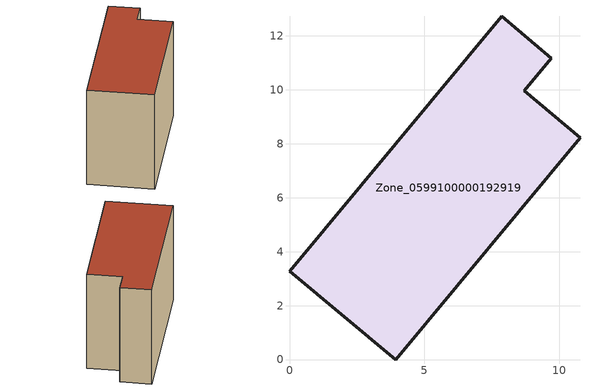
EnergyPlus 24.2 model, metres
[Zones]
Zone_0599100000192919
 floor ground (C_G): 0,3.28 7.87,12.72 9.71,11.18 8.7,9.96 10.77,8.23 3.93,0 z0
 wall outside (C_F): 3.93,0 10.77,8.23 8.7,9.96 9.71,11.18 7.87,12.72 0,3.28 3.93,0 z0:8.16
 roof outside (C_R): 7.87,12.72 0,3.28 3.93,0 10.77,8.23 8.7,9.96 9.71,11.18 z8.16
[BUILDING]
Pand.0599100000192919: North Axis=0; Terrain=City; Loads Convergence Tolerance Value=0.04; Temperature Convergence Tolerance Value=0.4; Solar Distribution=FullExterior; Maximum Number of Warmup Days=25; Minimum Number of Warmup Days=1
[Site:Location]
Rotterdam.The.Hague.AP_ZH_NLD Design_Conditions: Latitude=51.96; Longitude=4.45; Time Zone=1; Elevation=-4.5
[SITE:GROUNDTEMPERATURE:BUILDINGSURFACE]
18, 18, 18, 18, 18, 18, 18, 18, 18, 18, 18, 18
[MATERIAL] Thermal Absorptance=0.9; Solar Absorptance=0.7; Visible Absorptance=0.7
Name | Roughness | Thickness | Conductivity | Density | Specific Heat
G.TI.1946 | MediumSmooth | 0.15 | 1 | 540 | 1210
F.TI.1946 | Rough | 0.3 | 0.857143 | 1920 | 840
R.TI.1946 | MediumRough | 0.2 | 0.1 | 1500 | 1000
[CONSTRUCTION]
C_G: G.TI.1946
C_F: F.TI.1946
C_R: R.TI.1946
[ZONE]
Zone_0599100000192919: Type=1; Multiplier=1; Ceiling Height=Autocalculate; Volume=Autocalculate; Floor Area=autocalculate; Part of Total Floor Area=Yes
[ZONEINFILTRATION:DESIGNFLOWRATE]
Infil_Zone_0599100000192919: Zone or ZoneList or Space or SpaceList=Zone_0599100000192919; Schedule=AlwaysOn; Design Flow Rate Calculation Method=Flow/Area; Flow Rate per Floor Area=0.003; Constant Term Coefficient=1; Temperature Term Coefficient=0; Velocity Term Coefficient=0; Velocity Squared Term Coefficient=0
[HVACTEMPLATE:ZONE:IDEALLOADSAIRSYSTEM]
Zone_0599100000192919: Maximum Heating Supply Air Temperature=50; Minimum Cooling Supply Air Temperature=13; Maximum Heating Supply Air Humidity Ratio=0.0156; Minimum Cooling Supply Air Humidity Ratio=0.0077; Heating Limit=NoLimit; Cooling Limit=NoLimit; Dehumidification Control Type=ConstantSensibleHeatRatio; Cooling Sensible Heat Ratio=0.7; Dehumidification Setpoint=60; Humidification Control Type=None; Humidification Setpoint=30; Outdoor Air Method=None; Outdoor Air Flow Rate per Person=0.00944; Outdoor Air Flow Rate per Zone Floor Area=0; Outdoor Air Flow Rate per Zone=0; Demand Controlled Ventilation Type=None; Outdoor Air Economizer Type=NoEconomizer; Heat Recovery Type=None; Sensible Heat Recovery Effectiveness=0.7; Latent Heat Recovery Effectiveness=0.65
[ZONECONTROL:THERMOSTAT]
ThermostatControl_Zone_0599100000192919: Zone or ZoneList=Zone_0599100000192919; Control Type Schedule=DualSetpointControlType; Control 1=Thermostat_Zone_0599100000192919; Temperature Difference Between Cutout And Setpoint=0
[THERMOSTATSETPOINT:DUALSETPOINT]
Thermostat_Zone_0599100000192919: Heating Setpoint Temperature Schedule=HeatingSetpoint_Zone_0599100000192919; Cooling Setpoint Temperature Schedule=CoolingSetpoint_Zone_0599100000192919
[SCHEDULE:COMPACT]
HeatingSetpoint_Zone_0599100000192919: Through: 12/31, For: AllDays, Until: 24:00, 21
CoolingSetpoint_Zone_0599100000192919: Through: 12/31, For: AllDays, Until: 24:00, 24
DualSetpointControlType: Through: 12/31, For: AllDays, Until: 24:00, 4
AlwaysOn: Through: 12/31, For: AllDays, Until: 24:00, 1
